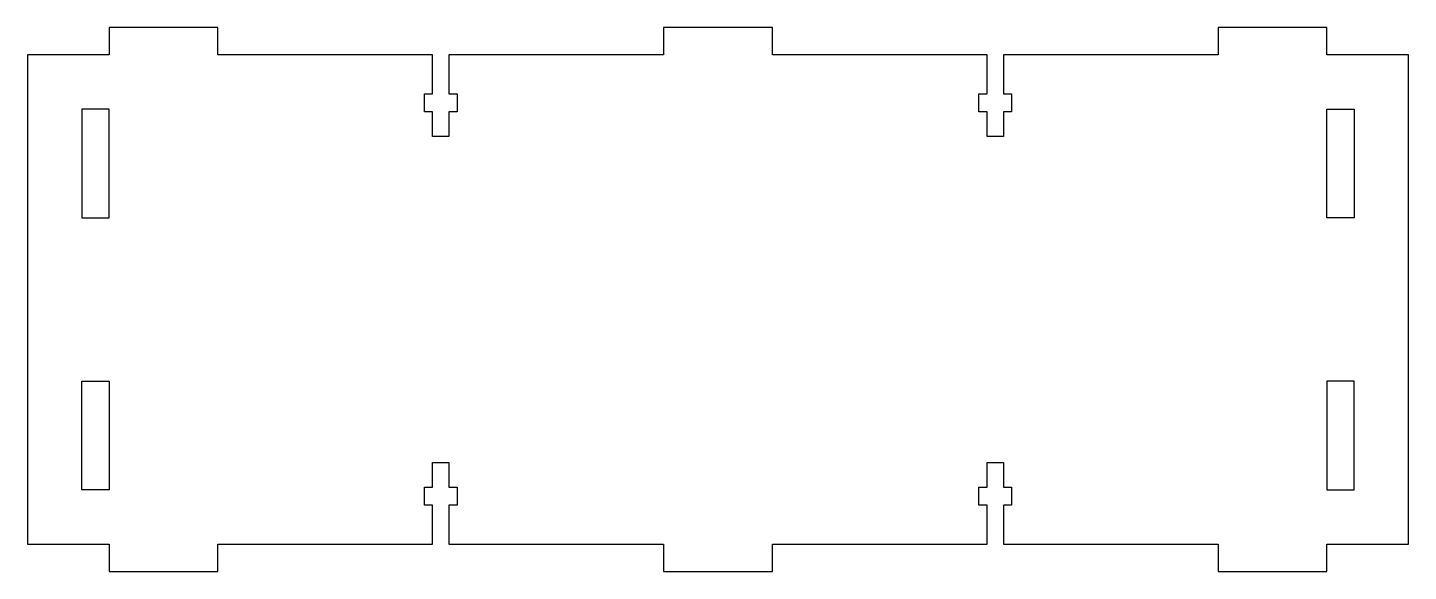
# Model space of a CAD drawing. Header units: millimetres. Extents: x -127 to 127, y -50 to 50.
import ezdxf

# ---------------------------------------------------------------- set-up
doc = ezdxf.new("R2010")
doc.units = ezdxf.units.MM
doc.layers.get('0').update_dxf_attribs({"linetype": 'CONTINUOUS'})

msp = doc.modelspace()

# ---------------------------------------------------------------- linework, layer by layer
for points in [[(-127, 45), (-127, -45), (-112, -45), (-112, -50), (-92, -50), (-92, -45), (-52.5, -45), (-52.5, -37.8), (-54, -37.8), (-54, -34.5), (-52.5, -34.5), (-52.5, -30), (-49.5, -30), (-49.5, -34.5), (-48, -34.5), (-48, -37.8), (-49.5, -37.8), (-49.5, -45), (-10, -45), (-10, -50), (10, -50), (10, -45), (49.5, -45), (49.5, -37.8), (48, -37.8), (48, -34.5), (49.5, -34.5), (49.5, -30), (52.5, -30), (52.5, -34.5), (54, -34.5), (54, -37.8), (52.5, -37.8), (52.5, -45), (92, -45), (92, -50), (112, -50), (112, -45), (127, -45), (127, 45), (112, 45), (112, 50), (92, 50), (92, 45), (52.5, 45), (52.5, 37.8), (54, 37.8), (54, 34.5), (52.5, 34.5), (52.5, 30), (49.5, 30), (49.5, 34.5), (48, 34.5), (48, 37.8), (49.5, 37.8), (49.5, 45), (10, 45), (10, 50), (-10, 50), (-10, 45), (-49.5, 45), (-49.5, 37.8), (-48, 37.8), (-48, 34.5), (-49.5, 34.5), (-49.5, 30), (-52.5, 30), (-52.5, 34.5), (-54, 34.5), (-54, 37.8), (-52.5, 37.8), (-52.5, 45), (-92, 45), (-92, 50), (-112, 50), (-112, 45)], [(-112, 35), (-117, 35), (-117, 15), (-112, 15)], [(112, 35), (117, 35), (117, 15), (112, 15)], [(-112, -35), (-117, -35), (-117, -15), (-112, -15)], [(117, -15), (112, -15), (112, -35), (117, -35)]]:
    msp.add_lwpolyline(points, close=True)

doc.saveas('drawing.dxf')
